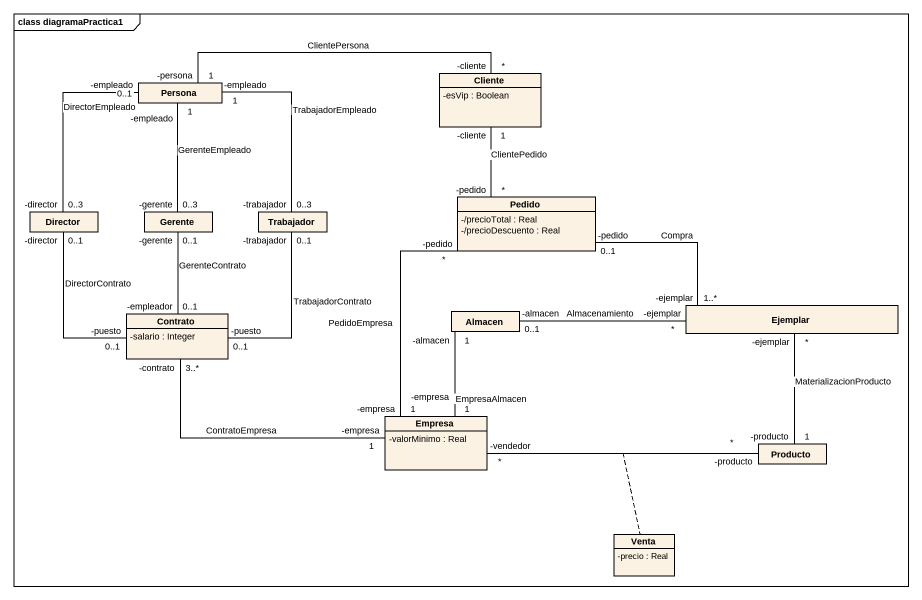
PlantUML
@startuml
mainframe class diagramaPractica1
hide circle
hide empty members
skinparam classAttributeIconSize 0
class Persona
class Cliente {
  -esVip : Boolean
}
class Director
class Gerente
class Trabajador
class Pedido {
  -/precioTotal : Real
  -/precioDescuento : Real
}
class Contrato {
  -salario : Integer
}
class Almacen
class Ejemplar
class Empresa {
  -valorMinimo : Real
}
class Producto
class Venta {
  -precio : Real
}
Persona "-persona\n1" -right- "-cliente\n*" Cliente : ClientePersona
Cliente "-cliente\n1" -- "-pedido\n*" Pedido : ClientePedido
Director "-director\n0..3" -up- "-empleado\n0..1" Persona : DirectorEmpleado
Director "0..1\n-director" -- "0..1\n-puesto" Contrato : DirectorContrato
Gerente "-gerente\n0..3" -up- "-empleado\n1" Persona : GerenteEmpleado
Gerente "-gerente\n0..1" -- "-empleador\n0..1" Contrato : GerenteContrato
Trabajador "0..3\n-trabajador" -up- "1\n-empleado" Persona : TrabajadorEmpleado
Pedido "-pedido\n*" -- "-empresa\n1" Empresa : PedidoEmpresa
Contrato "0..1\n-puesto" -up- "0..1\n-trabajador" Trabajador : TrabajadorContrato
Contrato "-contrato\n3..*" -right- "1\n-empresa" Empresa : ContratoEmpresa
Almacen "-almacen\n0..1" -right- "-ejemplar\n*" Ejemplar : Almacenamiento
Almacen "-almacen\n1" -- "-empresa\n1" Empresa : EmpresaAlmacen
Ejemplar "-ejemplar\n1..*" -left- "-pedido\n0..1" Pedido : Compra
Ejemplar "-ejemplar\n*" -- "-producto\n1" Producto : MaterializacionProducto
Empresa "*\n-vendedor" -right- "*\n-producto" Producto
(Empresa, Producto) .. Venta
@enduml
